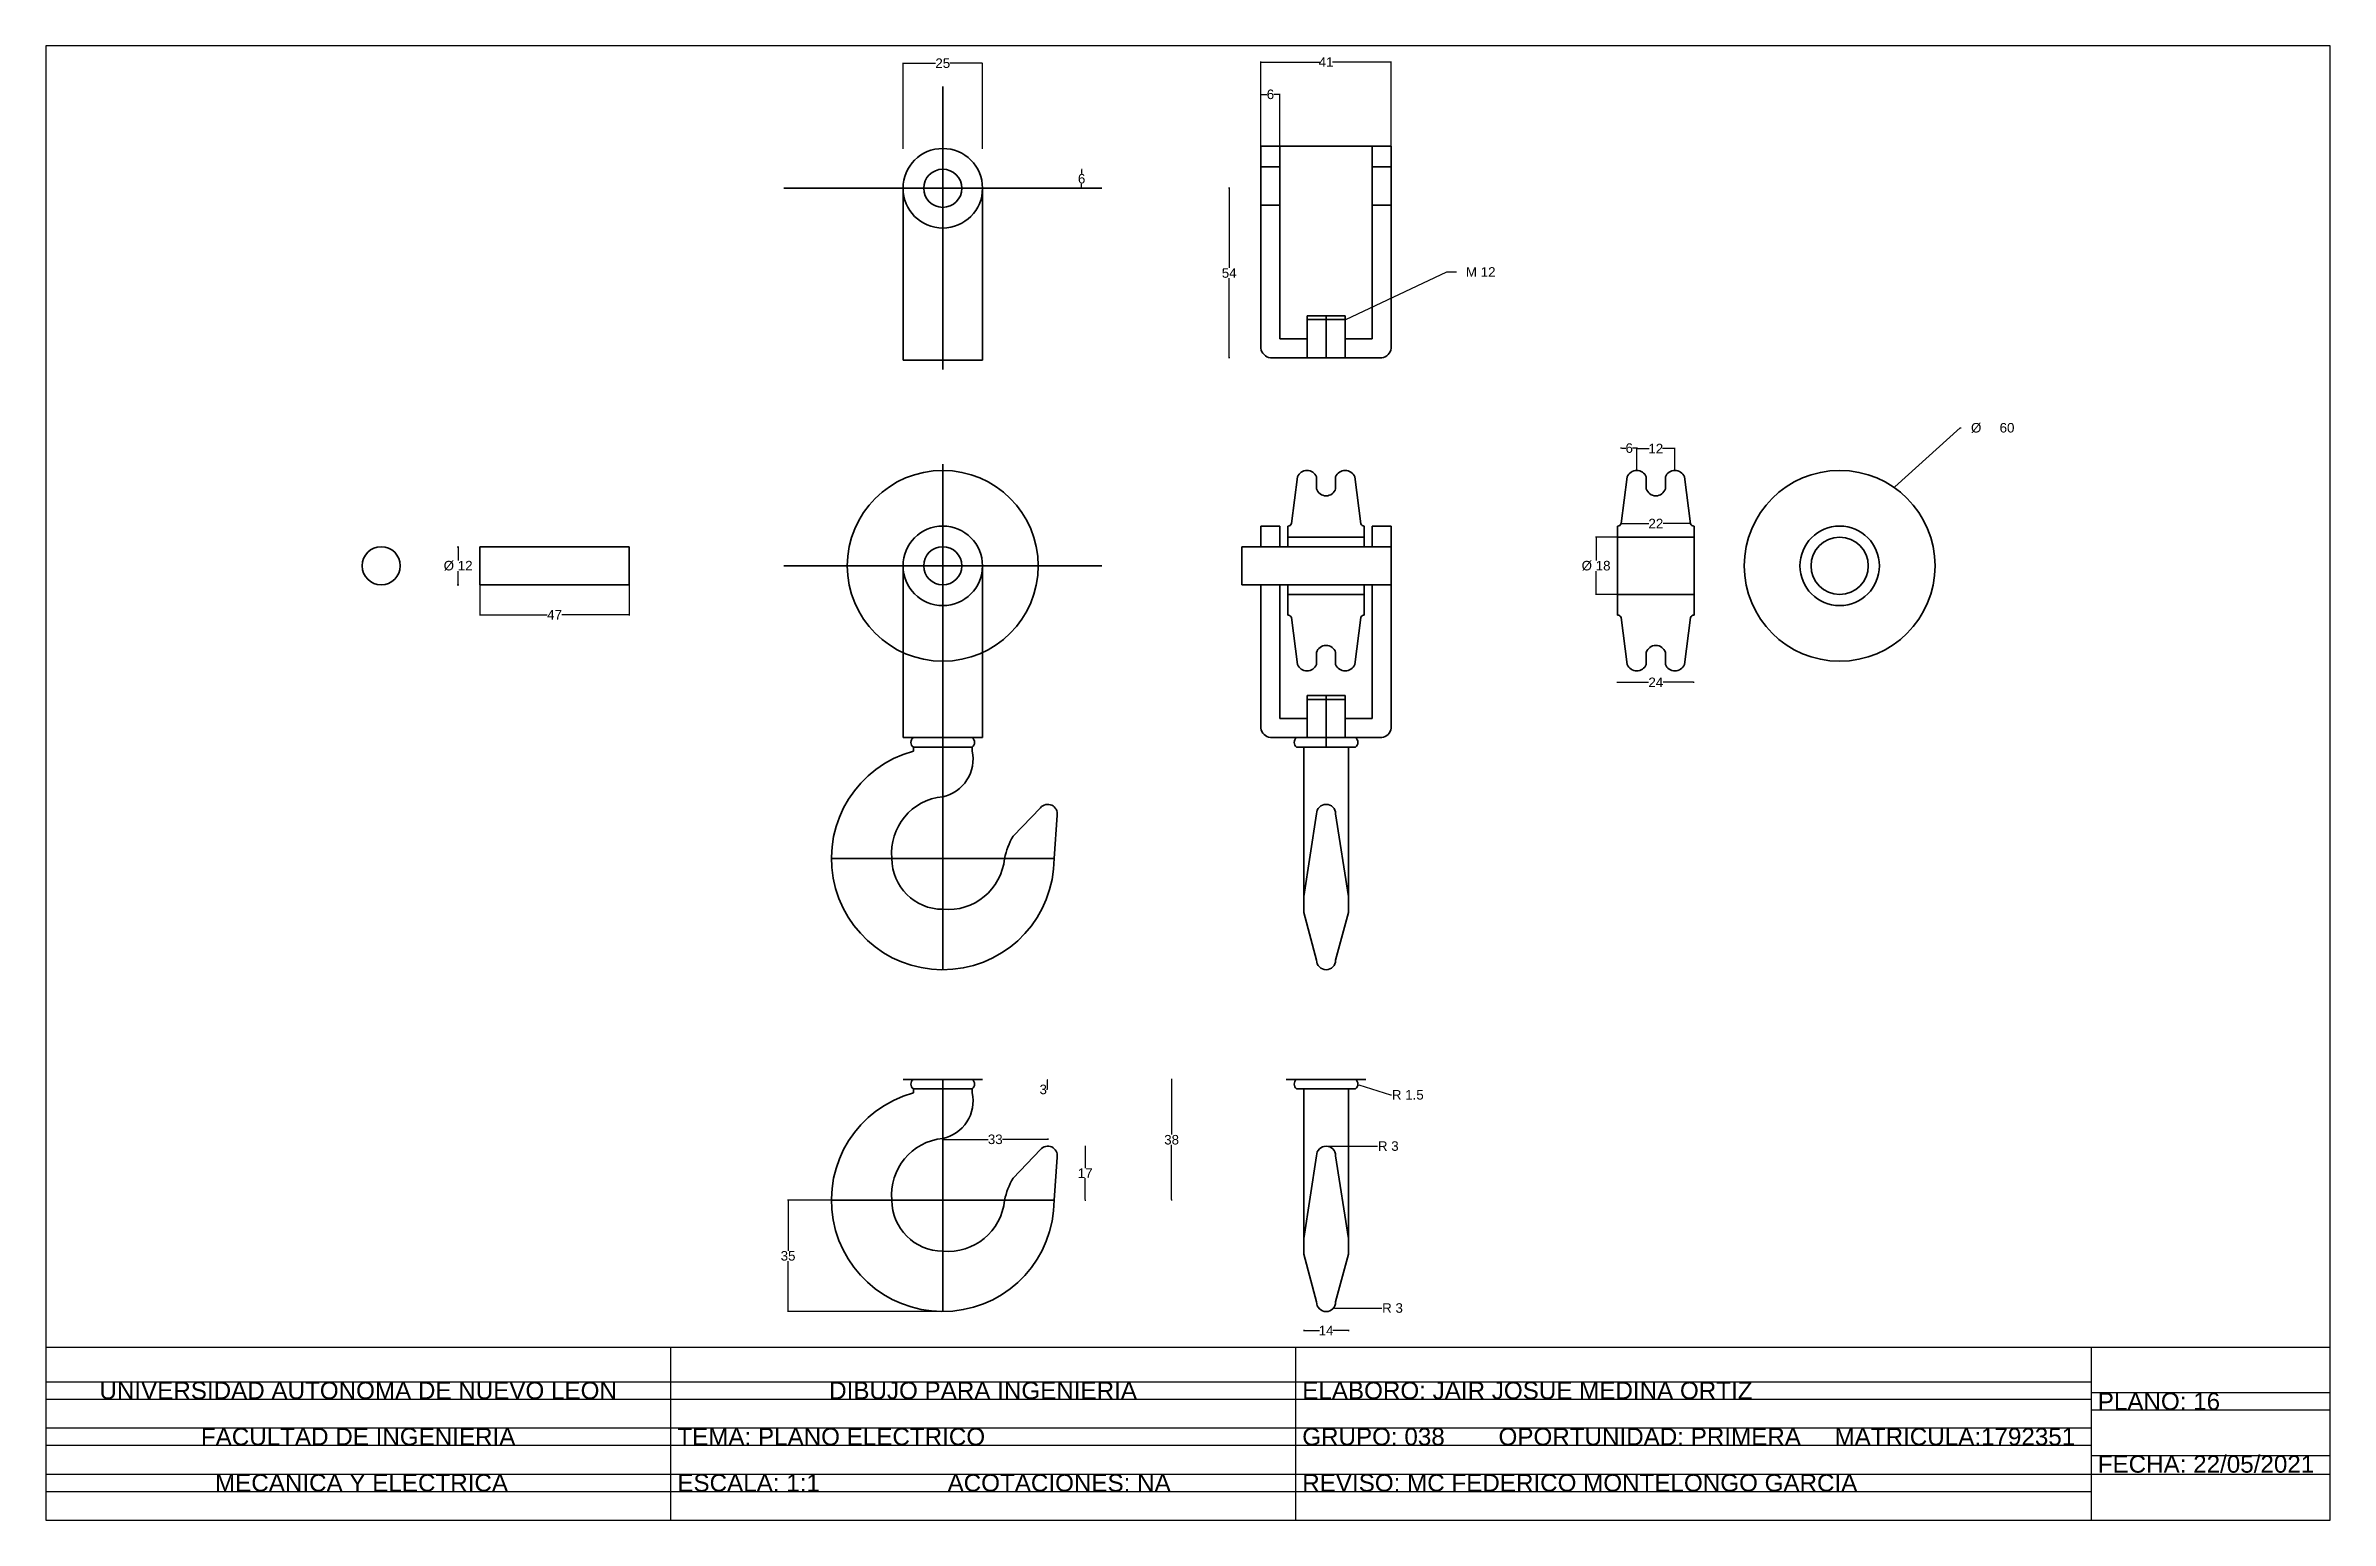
# Paper-space layout 'Plantilla en pulgadas' of a CAD drawing. Header units: inches. Extents: x 0.8 to 16.6, y 0.4 to 10.6.
# The model-space entities are those that its viewports show. They can reach past a viewport. Long polylines and large blocks are cut down to what shows.
import ezdxf
from ezdxf import colors
from ezdxf.entities.mleader import LeaderData, LeaderLine
from ezdxf.math import Vec2, Vec3

# ---------------------------------------------------------------- set-up
doc = ezdxf.new("R2010")
doc.units = ezdxf.units.IN
doc.header["$MEASUREMENT"] = 0
doc.linetypes.add('DASHED2', pattern=[0.375, 0.25, -0.125])
doc.styles.get("Standard").update_dxf_attribs({"font": 'arial.ttf'})
doc.dimstyles.get("Standard").update_dxf_attribs({"dimtxt": 0.18, "dimasz": 0.18, "dimexe": 0.18, "dimexo": 0.0625, "dimgap": 0.09, "dimtad": 0, "dimtih": 1, "dimtoh": 1, "dimdec": 4, "dimzin": 0, "dimdsep": 46, "dimtxsty": 'Standard', "dimcen": 0.09, "dimadec": 0, "dimazin": 0, "dimtfac": 1, "dimtdec": 4, "dimtofl": 0, "dimtmove": 0, "dimatfit": 3, "dimfxl": 1, "dimtolj": 1, "dimtzin": 0, "dimarcsym": 0})

# ---------------------------------------------------------------- blocks, each defined once
blk = doc.blocks.new('*D38')
at = {"color": 0, "lineweight": -2, "ltscale": 0.5, "transparency": 16777216}
for p, q in [((585.08, 189.16), (585.31, 189.16)), ((585.13, 188.98), (585.13, 187.78)), ((585.08, 183.16), (585.31, 183.16)), ((585.13, 183.34), (585.13, 184.54))]:
    blk.add_line(p, q, dxfattribs=at)
at = {"color": 0, "lineweight": 80, "ltscale": 0.5, "transparency": 16777216}
for points in [[(585.1, 188.98), (585.16, 188.98), (585.13, 189.16)], [(585.1, 183.34), (585.16, 183.34), (585.13, 183.16)]]:
    blk.add_solid(points, dxfattribs=at)
at = {"layer": 'Defpoints', "color": 0, "lineweight": 80, "ltscale": 0.5, "transparency": 16777216}
for p in [(585.02, 189.16), (585.02, 183.16), (585.13, 183.16)]:
    blk.add_point(p, dxfattribs=at)
at = {"color": 0, "lineweight": 80, "ltscale": 0.5, "transparency": 16777216, "insert": (585.13, 186.16), "char_height": 0.18, "attachment_point": 5}
blk.add_mtext('\\A1;{\\H16.66667x;6}', dxfattribs=at)
blk = doc.blocks.new('*D39')
at = {"color": 0, "lineweight": -2, "ltscale": 0.5, "transparency": 16777216}
for p, q in [((528.98, 195.54), (528.98, 222.65)), ((553.98, 195.54), (553.98, 222.65)), ((529.16, 222.47), (539.2, 222.47)), ((553.8, 222.47), (543.75, 222.47))]:
    blk.add_line(p, q, dxfattribs=at)
at = {"color": 0, "lineweight": 80, "ltscale": 0.5, "transparency": 16777216}
for points in [[(529.16, 222.5), (529.16, 222.44), (528.98, 222.47)], [(553.8, 222.5), (553.8, 222.44), (553.98, 222.47)]]:
    blk.add_solid(points, dxfattribs=at)
at = {"layer": 'Defpoints', "color": 0, "lineweight": 80, "ltscale": 0.5, "transparency": 16777216}
for p in [(528.98, 222.47), (528.98, 195.48), (553.98, 195.48)]:
    blk.add_point(p, dxfattribs=at)
at = {"color": 0, "lineweight": 80, "ltscale": 0.5, "transparency": 16777216, "insert": (541.48, 222.47), "char_height": 0.18, "attachment_point": 5}
blk.add_mtext('\\A1;{\\H16.66667x;25}', dxfattribs=at)
blk = doc.blocks.new('*D40')
at = {"color": 0, "lineweight": -2, "ltscale": 0.5, "transparency": 16777216}
for p, q in [((641.48, 196.42), (641.48, 212.86)), ((641.66, 212.68), (643.4, 212.68)), ((647.3, 212.68), (645.56, 212.68)), ((647.48, 196.42), (647.48, 212.86))]:
    blk.add_line(p, q, dxfattribs=at)
at = {"color": 0, "lineweight": 80, "ltscale": 0.5, "transparency": 16777216}
for points in [[(641.66, 212.71), (641.66, 212.65), (641.48, 212.68)], [(647.3, 212.71), (647.3, 212.65), (647.48, 212.68)]]:
    blk.add_solid(points, dxfattribs=at)
at = {"layer": 'Defpoints', "color": 0, "lineweight": 80, "ltscale": 0.5, "transparency": 16777216}
for p in [(641.48, 212.68), (641.48, 196.36), (647.48, 196.36)]:
    blk.add_point(p, dxfattribs=at)
at = {"color": 0, "lineweight": 80, "ltscale": 0.5, "transparency": 16777216, "insert": (644.48, 212.68), "char_height": 0.18, "width": 8.0147, "attachment_point": 5}
blk.add_mtext('\\A1;{\\H16.66667x;6}', dxfattribs=at)
blk = doc.blocks.new('*D41')
at = {"color": 0, "lineweight": -2, "ltscale": 0.5, "transparency": 16777216}
for p, q in [((641.48, 196.42), (641.48, 223.03)), ((641.66, 222.85), (659.97, 222.85)), ((682.3, 222.85), (663.99, 222.85)), ((682.48, 196.42), (682.48, 223.03))]:
    blk.add_line(p, q, dxfattribs=at)
at = {"color": 0, "lineweight": 80, "ltscale": 0.5, "transparency": 16777216}
for points in [[(641.66, 222.88), (641.66, 222.82), (641.48, 222.85)], [(682.3, 222.88), (682.3, 222.82), (682.48, 222.85)]]:
    blk.add_solid(points, dxfattribs=at)
at = {"layer": 'Defpoints', "color": 0, "lineweight": 80, "ltscale": 0.5, "transparency": 16777216}
for p in [(641.48, 222.85), (641.48, 196.36), (682.48, 196.36)]:
    blk.add_point(p, dxfattribs=at)
at = {"color": 0, "lineweight": 80, "ltscale": 0.5, "transparency": 16777216, "insert": (661.98, 222.85), "char_height": 0.18, "width": 5.573, "attachment_point": 5}
blk.add_mtext('\\A1;{\\H16.66667x;41}', dxfattribs=at)
blk = doc.blocks.new('*D42')
at = {"color": 0, "lineweight": -2, "ltscale": 0.5, "transparency": 16777216}
for p, q in [((388.79, 70.45), (389.31, 70.45)), ((389.13, 70.27), (389.13, 66.16)), ((388.79, 58.45), (389.31, 58.45)), ((389.13, 58.63), (389.13, 62.74))]:
    blk.add_line(p, q, dxfattribs=at)
at = {"color": 0, "lineweight": 80, "ltscale": 0.5, "transparency": 16777216}
for points in [[(389.1, 70.27), (389.16, 70.27), (389.13, 70.45)], [(389.1, 58.63), (389.16, 58.63), (389.13, 58.45)]]:
    blk.add_solid(points, dxfattribs=at)
at = {"layer": 'Defpoints', "color": 0, "lineweight": 80, "ltscale": 0.5, "transparency": 16777216}
for p in [(388.73, 70.45), (388.73, 58.45), (389.13, 58.45)]:
    blk.add_point(p, dxfattribs=at)
at = {"color": 0, "lineweight": 80, "ltscale": 0.5, "transparency": 16777216, "insert": (389.13, 64.45), "char_height": 0.18, "attachment_point": 5}
blk.add_mtext('\\A1;{\\H16.66667x;%%C 12}', dxfattribs=at)
blk = doc.blocks.new('*D43')
at = {"color": 0, "lineweight": -2, "ltscale": 0.5, "transparency": 16777216}
for p, q in [((613.62, -97.02), (613.24, -97.02)), ((613.42, -97.2), (613.42, -114.4)), ((613.42, -134.84), (613.42, -117.64)), ((613.62, -135.02), (613.24, -135.02))]:
    blk.add_line(p, q, dxfattribs=at)
at = {"color": 0, "lineweight": 80, "ltscale": 0.5, "transparency": 16777216}
for points in [[(613.39, -97.2), (613.45, -97.2), (613.42, -97.02)], [(613.39, -134.84), (613.45, -134.84), (613.42, -135.02)]]:
    blk.add_solid(points, dxfattribs=at)
at = {"layer": 'Defpoints', "color": 0, "lineweight": 80, "ltscale": 0.5, "transparency": 16777216}
for p in [(613.69, -97.02), (613.42, -135.02), (613.69, -135.02)]:
    blk.add_point(p, dxfattribs=at)
at = {"color": 0, "lineweight": 80, "ltscale": 0.5, "transparency": 16777216, "insert": (613.42, -116.02), "char_height": 0.18, "attachment_point": 5}
blk.add_mtext('\\A1;{\\H16.66667x;38}', dxfattribs=at)
blk = doc.blocks.new('*D44')
at = {"color": 0, "lineweight": -2, "ltscale": 0.5, "transparency": 16777216}
for p, q in [((541.48, -115.66), (541.48, -116.07)), ((541.66, -115.89), (555.74, -115.89)), ((574.3, -115.89), (560.22, -115.89)), ((574.48, -115.66), (574.48, -116.07))]:
    blk.add_line(p, q, dxfattribs=at)
at = {"color": 0, "lineweight": 80, "ltscale": 0.5, "transparency": 16777216}
for points in [[(541.66, -115.86), (541.66, -115.92), (541.48, -115.89)], [(574.3, -115.86), (574.3, -115.92), (574.48, -115.89)]]:
    blk.add_solid(points, dxfattribs=at)
at = {"layer": 'Defpoints', "color": 0, "lineweight": 80, "ltscale": 0.5, "transparency": 16777216}
for p in [(541.48, -115.6), (574.48, -115.6), (574.48, -115.89)]:
    blk.add_point(p, dxfattribs=at)
at = {"color": 0, "lineweight": 80, "ltscale": 0.5, "transparency": 16777216, "insert": (557.98, -115.89), "char_height": 0.18, "attachment_point": 5}
blk.add_mtext('\\A1;{\\H16.66667x;33}', dxfattribs=at)
blk = doc.blocks.new('*D45')
at = {"color": 0, "lineweight": -2, "ltscale": 0.5, "transparency": 16777216}
for p, q in [((541.42, -135.02), (492.67, -135.02)), ((492.85, -135.2), (492.85, -150.9)), ((492.85, -169.84), (492.85, -154.14)), ((541.42, -170.02), (492.67, -170.02))]:
    blk.add_line(p, q, dxfattribs=at)
at = {"color": 0, "lineweight": 80, "ltscale": 0.5, "transparency": 16777216}
for points in [[(492.82, -135.2), (492.88, -135.2), (492.85, -135.02)], [(492.82, -169.84), (492.88, -169.84), (492.85, -170.02)]]:
    blk.add_solid(points, dxfattribs=at)
at = {"layer": 'Defpoints', "color": 0, "lineweight": 80, "ltscale": 0.5, "transparency": 16777216}
for p in [(541.48, -135.02), (492.85, -170.02), (541.48, -170.02)]:
    blk.add_point(p, dxfattribs=at)
at = {"color": 0, "lineweight": 80, "ltscale": 0.5, "transparency": 16777216, "insert": (492.85, -152.52), "char_height": 0.18, "attachment_point": 5}
blk.add_mtext('\\A1;{\\H16.66667x;35}', dxfattribs=at)
blk = doc.blocks.new('*D46')
at = {"color": 0, "lineweight": -2, "ltscale": 0.5, "transparency": 16777216}
for p, q in [((586.17, -118.02), (586.42, -118.02)), ((586.24, -118.2), (586.24, -124.92)), ((586.24, -134.84), (586.24, -128.11)), ((586.17, -135.02), (586.42, -135.02))]:
    blk.add_line(p, q, dxfattribs=at)
at = {"color": 0, "lineweight": 80, "ltscale": 0.5, "transparency": 16777216}
for points in [[(586.21, -118.2), (586.27, -118.2), (586.24, -118.02)], [(586.21, -134.84), (586.27, -134.84), (586.24, -135.02)]]:
    blk.add_solid(points, dxfattribs=at)
at = {"layer": 'Defpoints', "color": 0, "lineweight": 80, "ltscale": 0.5, "transparency": 16777216}
for p in [(586.1, -118.02), (586.24, -118.02), (586.1, -135.02)]:
    blk.add_point(p, dxfattribs=at)
at = {"color": 0, "lineweight": 80, "ltscale": 0.5, "transparency": 16777216, "insert": (586.24, -126.52), "char_height": 0.18, "attachment_point": 5}
blk.add_mtext('\\A1;{\\H16.66667x;17}', dxfattribs=at)
blk = doc.blocks.new('*D47')
at = {"color": 0, "lineweight": -2, "ltscale": 0.5, "transparency": 16777216}
for p, q in [((574.31, -100.2), (574.13, -100.2)), ((574.31, -97.2), (574.31, -99.84)), ((574.31, -100.02), (574.31, -100.2)), ((574.38, -97.02), (574.49, -97.02)), ((574.38, -100.02), (574.49, -100.02))]:
    blk.add_line(p, q, dxfattribs=at)
at = {"color": 0, "lineweight": 80, "ltscale": 0.5, "transparency": 16777216}
for points in [[(574.28, -97.2), (574.34, -97.2), (574.31, -97.02)], [(574.28, -99.84), (574.34, -99.84), (574.31, -100.02)]]:
    blk.add_solid(points, dxfattribs=at)
at = {"layer": 'Defpoints', "color": 0, "lineweight": 80, "ltscale": 0.5, "transparency": 16777216}
for p in [(574.31, -97.02), (574.31, -100.02), (574.31, -100.02)]:
    blk.add_point(p, dxfattribs=at)
at = {"color": 0, "lineweight": 80, "ltscale": 0.5, "transparency": 16777216, "insert": (573.06, -100.2), "char_height": 0.18, "attachment_point": 5}
blk.add_mtext('\\A1;{\\H16.66667x;3}', dxfattribs=at)
blk = doc.blocks.new('*D49')
at = {"color": 0, "lineweight": -2, "ltscale": 0.5, "transparency": 16777216}
for p, q in [((654.98, -175.82), (654.98, -176.17)), ((655.16, -175.99), (659.89, -175.99)), ((668.8, -175.99), (664.07, -175.99)), ((668.98, -175.82), (668.98, -176.17))]:
    blk.add_line(p, q, dxfattribs=at)
at = {"color": 0, "lineweight": 80, "ltscale": 0.5, "transparency": 16777216}
for points in [[(655.16, -175.96), (655.16, -176.02), (654.98, -175.99)], [(668.8, -175.96), (668.8, -176.02), (668.98, -175.99)]]:
    blk.add_solid(points, dxfattribs=at)
at = {"layer": 'Defpoints', "color": 0, "lineweight": 80, "ltscale": 0.5, "transparency": 16777216}
for p in [(654.98, -175.76), (654.98, -175.99), (668.98, -175.76)]:
    blk.add_point(p, dxfattribs=at)
at = {"color": 0, "lineweight": 80, "ltscale": 0.5, "transparency": 16777216, "insert": (661.98, -175.99), "char_height": 0.18, "attachment_point": 5}
blk.add_mtext('\\A1;{\\H16.66667x;14}', dxfattribs=at)
blk = doc.blocks.new('*D50')
at = {"color": 0, "lineweight": -2, "ltscale": 0.5, "transparency": 16777216}
for p, q in [((395.94, 58.39), (395.94, 48.86)), ((442.94, 58.39), (442.94, 48.86)), ((396.12, 49.04), (417.14, 49.04)), ((442.76, 49.04), (421.74, 49.04))]:
    blk.add_line(p, q, dxfattribs=at)
at = {"color": 0, "lineweight": 80, "ltscale": 0.5, "transparency": 16777216}
for points in [[(396.12, 49.07), (396.12, 49.01), (395.94, 49.04)], [(442.76, 49.07), (442.76, 49.01), (442.94, 49.04)]]:
    blk.add_solid(points, dxfattribs=at)
at = {"layer": 'Defpoints', "color": 0, "lineweight": 80, "ltscale": 0.5, "transparency": 16777216}
for p in [(395.94, 58.45), (442.94, 58.45), (395.94, 49.04)]:
    blk.add_point(p, dxfattribs=at)
at = {"color": 0, "lineweight": 80, "ltscale": 0.5, "transparency": 16777216, "insert": (419.44, 49.04), "char_height": 0.18, "attachment_point": 5}
blk.add_mtext('\\A1;{\\H16.66667x;47}', dxfattribs=at)
blk = doc.blocks.new('*D51')
at = {"color": 0, "lineweight": -2, "ltscale": 0.5, "transparency": 16777216}
for p, q in [((631.69, 183.16), (631.34, 183.16)), ((631.52, 182.98), (631.52, 158.12)), ((631.52, 130.04), (631.52, 154.89)), ((631.69, 129.86), (631.34, 129.86))]:
    blk.add_line(p, q, dxfattribs=at)
at = {"color": 0, "lineweight": 80, "ltscale": 0.5, "transparency": 16777216}
for points in [[(631.49, 182.98), (631.55, 182.98), (631.52, 183.16)], [(631.49, 130.04), (631.55, 130.04), (631.52, 129.86)]]:
    blk.add_solid(points, dxfattribs=at)
at = {"layer": 'Defpoints', "color": 0, "lineweight": 80, "ltscale": 0.5, "transparency": 16777216}
for p in [(631.52, 183.16), (631.76, 183.16), (631.76, 129.86)]:
    blk.add_point(p, dxfattribs=at)
at = {"color": 0, "lineweight": 80, "ltscale": 0.5, "transparency": 16777216, "insert": (631.52, 156.51), "char_height": 0.18, "attachment_point": 5}
blk.add_mtext('\\A1;{\\H16.66667x;54}', dxfattribs=at)
blk = doc.blocks.new('*D52')
at = {"color": 0, "lineweight": -2, "ltscale": 0.5, "transparency": 16777216}
for p, q in [((759.62, 94.53), (759.62, 101.5)), ((759.8, 101.32), (763.54, 101.32)), ((771.44, 101.32), (767.7, 101.32)), ((771.62, 94.53), (771.62, 101.5))]:
    blk.add_line(p, q, dxfattribs=at)
at = {"color": 0, "lineweight": 80, "ltscale": 0.5, "transparency": 16777216}
for points in [[(759.8, 101.35), (759.8, 101.29), (759.62, 101.32)], [(771.44, 101.35), (771.44, 101.29), (771.62, 101.32)]]:
    blk.add_solid(points, dxfattribs=at)
at = {"layer": 'Defpoints', "color": 0, "lineweight": 80, "ltscale": 0.5, "transparency": 16777216}
for p in [(759.62, 101.32), (759.62, 94.47), (771.62, 94.47)]:
    blk.add_point(p, dxfattribs=at)
at = {"color": 0, "lineweight": 80, "ltscale": 0.5, "transparency": 16777216, "insert": (765.62, 101.32), "char_height": 0.18, "attachment_point": 5}
blk.add_mtext('\\A1;{\\H16.66667x;12}', dxfattribs=at)
blk = doc.blocks.new('*D53')
at = {"color": 0, "lineweight": -2, "ltscale": 0.5, "transparency": 16777216}
for p, q in [((753.63, 27.69), (753.63, 28)), ((753.81, 27.82), (763.38, 27.82)), ((777.45, 27.82), (767.89, 27.82)), ((777.63, 27.69), (777.63, 28))]:
    blk.add_line(p, q, dxfattribs=at)
at = {"color": 0, "lineweight": 80, "ltscale": 0.5, "transparency": 16777216}
for points in [[(753.81, 27.85), (753.81, 27.79), (753.63, 27.82)], [(777.45, 27.85), (777.45, 27.79), (777.63, 27.82)]]:
    blk.add_solid(points, dxfattribs=at)
at = {"layer": 'Defpoints', "color": 0, "lineweight": 80, "ltscale": 0.5, "transparency": 16777216}
for p in [(753.63, 27.82), (753.63, 27.63), (777.63, 27.63)]:
    blk.add_point(p, dxfattribs=at)
at = {"color": 0, "lineweight": 80, "ltscale": 0.5, "transparency": 16777216, "insert": (765.63, 27.82), "char_height": 0.18, "width": 3.4242, "attachment_point": 5}
blk.add_mtext('\\A1;{\\H16.66667x;24}', dxfattribs=at)
blk = doc.blocks.new('*D54')
at = {"color": 0, "lineweight": -2, "ltscale": 0.5, "transparency": 16777216}
for p, q in [((754.73, 77.77), (754.73, 77.92)), ((754.91, 77.74), (763.39, 77.74)), ((776.36, 77.74), (767.89, 77.74)), ((776.54, 77.72), (776.54, 77.92))]:
    blk.add_line(p, q, dxfattribs=at)
at = {"color": 0, "lineweight": 80, "ltscale": 0.5, "transparency": 16777216}
for points in [[(754.91, 77.77), (754.91, 77.71), (754.73, 77.74)], [(776.36, 77.77), (776.36, 77.71), (776.54, 77.74)]]:
    blk.add_solid(points, dxfattribs=at)
at = {"layer": 'Defpoints', "color": 0, "lineweight": 80, "ltscale": 0.5, "transparency": 16777216}
for p in [(754.73, 77.74), (754.73, 77.71), (776.54, 77.66)]:
    blk.add_point(p, dxfattribs=at)
at = {"color": 0, "lineweight": 80, "ltscale": 0.5, "transparency": 16777216, "insert": (765.64, 77.74), "char_height": 0.18, "attachment_point": 5}
blk.add_mtext('\\A1;{\\H16.66667x;22}', dxfattribs=at)
blk = doc.blocks.new('*D55')
at = {"color": 0, "lineweight": -2, "ltscale": 0.5, "transparency": 16777216}
for p, q in [((753.57, 73.45), (746.67, 73.45)), ((746.85, 73.27), (746.85, 66.16)), ((746.85, 55.63), (746.85, 62.74)), ((753.57, 55.45), (746.67, 55.45))]:
    blk.add_line(p, q, dxfattribs=at)
at = {"color": 0, "lineweight": 80, "ltscale": 0.5, "transparency": 16777216}
for points in [[(746.82, 73.27), (746.88, 73.27), (746.85, 73.45)], [(746.82, 55.63), (746.88, 55.63), (746.85, 55.45)]]:
    blk.add_solid(points, dxfattribs=at)
at = {"layer": 'Defpoints', "color": 0, "lineweight": 80, "ltscale": 0.5, "transparency": 16777216}
for p in [(753.63, 73.45), (746.85, 55.45), (753.63, 55.45)]:
    blk.add_point(p, dxfattribs=at)
at = {"color": 0, "lineweight": 80, "ltscale": 0.5, "transparency": 16777216, "insert": (746.85, 64.45), "char_height": 0.18, "width": 54.1681, "attachment_point": 5}
blk.add_mtext('\\A1;{\\H16.66667x;%%C 18}', dxfattribs=at)
blk = doc.blocks.new('*D56')
at = {"color": 0, "lineweight": -2, "ltscale": 0.5, "transparency": 16777216}
for p, q in [((754.74, 101.38), (754.74, 101.63)), ((754.92, 101.45), (756.19, 101.45)), ((759.62, 101.45), (758.35, 101.45)), ((759.8, 101.38), (759.8, 101.63))]:
    blk.add_line(p, q, dxfattribs=at)
at = {"color": 0, "lineweight": 80, "ltscale": 0.5, "transparency": 16777216}
for points in [[(754.92, 101.48), (754.92, 101.42), (754.74, 101.45)], [(759.62, 101.48), (759.62, 101.42), (759.8, 101.45)]]:
    blk.add_solid(points, dxfattribs=at)
at = {"layer": 'Defpoints', "color": 0, "lineweight": 80, "ltscale": 0.5, "transparency": 16777216}
for p in [(754.74, 101.45), (754.74, 101.32), (759.8, 101.32)]:
    blk.add_point(p, dxfattribs=at)
at = {"color": 0, "lineweight": 80, "ltscale": 0.5, "transparency": 16777216, "insert": (757.27, 101.45), "char_height": 0.18, "width": 1.4631, "attachment_point": 5}
blk.add_mtext('\\A1;{\\H16.66667x;6}', dxfattribs=at)

msp = doc.modelspace()

# ---------------------------------------------------------------- linework, layer by layer
at = {"lineweight": 80, "ltscale": 0.5}
for p, q in [((541.4788, 215.15973), (541.4788, 126.15973)), ((641.4788, 189.85615), (641.4788, 196.35615)), ((641.4788, 196.35615), (647.4788, 196.35615)), ((647.4788, 189.85615), (647.4788, 196.35615)), ((647.4788, 196.35615), (676.4788, 196.35615)), ((676.4788, 196.35615), (676.4788, 189.85615)), ((676.4788, 196.35615), (682.4788, 196.35615)), ((682.4788, 196.35615), (682.4788, 132.85615)), ((641.4788, 189.85615), (641.4788, 177.85615)), ((647.4788, 189.85615), (647.4788, 177.85615)), ((676.4788, 189.85615), (676.4788, 177.85615)), ((591.4788, 183.15973), (491.4788, 183.15973)), ((528.9788, 183.15973), (528.9788, 129.15973)), ((553.9788, 129.15973), (553.9788, 183.15973)), ((641.4788, 132.85615), (641.4788, 177.85615)), ((647.4788, 135.85615), (647.4788, 177.85615)), ((676.4788, 177.85615), (676.4788, 135.85615)), ((667.9788, 143.05615), (655.9788, 143.05615)), ((655.9788, 129.85615), (655.9788, 143.05615)), ((667.9788, 141.85615), (655.9788, 141.85615)), ((655.9788, 129.85615), (655.9788, 141.85615)), ((661.9788, 129.85615), (661.9788, 143.05615)), ((667.9788, 129.85615), (667.9788, 143.05615)), ((667.9788, 129.85615), (667.9788, 141.85615)), ((679.4788, 129.85615), (644.4788, 129.85615)), ((655.9788, 135.85615), (647.4788, 135.85615)), ((676.4788, 135.85615), (667.9788, 135.85615)), ((528.9788, 129.15973), (553.9788, 129.15973)), ((541.4788, 96.45013), (541.4788, 7.45013)), ((652.9788, 92.45013), (651.077, 77.71123)), ((658.9788, 88.70013), (658.9788, 92.45013)), ((664.9788, 88.70013), (664.9788, 92.45013)), ((670.9788, 92.45013), (672.88721, 77.65994)), ((756.63367, 92.45013), (754.73188, 77.71123)), ((762.63367, 88.70013), (762.63367, 92.45013)), ((768.63367, 88.70013), (768.63367, 92.45013)), ((774.63367, 92.45013), (776.54208, 77.65994)), ((641.4788, 76.95013), (647.4788, 76.95013)), ((641.4788, 70.45013), (641.4788, 76.95013)), ((647.4788, 70.45013), (647.4788, 76.95013)), ((649.9788, 70.45013), (649.9788, 76.95013)), ((649.9788, 73.45013), (673.9788, 73.45013)), ((649.9788, 73.45013), (673.9788, 73.45013)), ((673.9788, 76.95013), (673.9788, 70.45013)), ((676.4788, 76.95013), (676.4788, 70.45013)), ((676.4788, 76.95013), (682.4788, 76.95013)), ((682.4788, 76.95013), (682.4788, 13.45013)), ((753.63367, 70.45013), (753.63367, 76.95013)), ((753.63367, 73.45013), (777.63367, 73.45013)), ((753.63367, 73.45013), (777.63367, 73.45013)), ((777.63367, 76.95013), (777.63367, 70.45013)), ((395.93916, 70.45013), (395.93916, 58.45013)), ((395.93916, 70.45013), (442.93916, 70.45013)), ((442.93916, 70.45013), (442.93916, 58.45013)), ((635.4788, 70.45013), (682.4788, 70.45013)), ((635.4788, 58.45013), (635.4788, 70.45013)), ((753.63367, 70.45013), (753.63367, 58.45013)), ((777.63367, 70.45013), (777.63367, 58.45013)), ((442.93916, 58.45013), (395.93916, 58.45013)), ((591.4788, 64.45013), (491.4788, 64.45013)), ((528.9788, 64.45013), (528.9788, 10.45013)), ((553.9788, 10.45013), (553.9788, 64.45013)), ((635.4788, 58.45013), (682.4788, 58.45013)), ((641.4788, 13.45013), (641.4788, 58.45013)), ((647.4788, 16.45013), (647.4788, 58.45013)), ((649.9788, 55.45013), (649.9788, 58.45013)), ((673.9788, 58.45013), (673.9788, 55.45013)), ((676.4788, 58.45013), (676.4788, 16.45013)), ((753.63367, 55.45013), (753.63367, 58.45013)), ((777.63367, 58.45013), (777.63367, 55.45013)), ((649.9788, 55.45013), (673.9788, 55.45013)), ((673.9788, 55.45013), (649.9788, 55.45013)), ((649.9788, 48.94352), (649.9788, 55.44352)), ((673.9788, 55.44352), (673.9788, 48.94352)), ((753.63367, 55.45013), (777.63367, 55.45013)), ((777.63367, 55.45013), (753.63367, 55.45013)), ((753.63367, 48.94352), (753.63367, 55.44352)), ((777.63367, 55.44352), (777.63367, 48.94352)), ((652.9788, 33.44352), (651.07039, 48.2337)), ((670.9788, 33.44352), (672.88059, 48.18242)), ((756.63367, 33.44352), (754.72526, 48.2337)), ((774.63367, 33.44352), (776.53546, 48.18242)), ((658.9788, 37.19352), (658.9788, 33.44352)), ((664.9788, 37.19352), (664.9788, 33.44352)), ((762.63367, 37.19352), (762.63367, 33.44352)), ((768.63367, 37.19352), (768.63367, 33.44352)), ((655.9788, 10.45013), (655.9788, 23.65013)), ((667.9788, 23.65013), (655.9788, 23.65013)), ((667.9788, 22.45013), (655.9788, 22.45013)), ((655.9788, 10.45013), (655.9788, 22.45013)), ((661.9788, 7.45013), (661.9788, 23.65013)), ((667.9788, 10.45013), (667.9788, 23.65013)), ((667.9788, 10.45013), (667.9788, 22.45013)), ((655.9788, 16.45013), (647.4788, 16.45013)), ((676.4788, 16.45013), (667.9788, 16.45013)), ((528.9788, 10.45013), (553.9788, 10.45013)), ((532.2288, 7.45013), (550.7288, 7.45013)), ((541.4788, 7.45013), (541.4788, 10.45013)), ((541.4788, 7.45013), (541.4788, -62.54987)), ((679.4788, 10.45013), (644.4788, 10.45013)), ((671.2288, 7.45013), (652.7288, 7.45013)), ((654.9788, 7.45013), (654.9788, -44.54987)), ((668.9788, -44.54987), (668.9788, 7.45013)), ((563.56577, -20.57977), (572.20245, -11.59777)), ((574.48493, -10.54987), (574.47598, -10.54987)), ((576.4788, -27.54987), (577.44989, -13.97696)), ((658.9788, -13.54987), (654.9788, -39.54987)), ((664.9788, -13.54987), (668.9788, -39.54987)), ((576.4788, -27.54987), (506.4788, -27.54987)), ((541.4788, -27.54987), (557.4788, -27.54987)), ((658.9788, -59.54987), (654.9788, -44.54987)), ((664.9788, -59.54987), (668.9788, -44.54987)), ((528.9788, -97.0186), (553.9788, -97.0186)), ((532.2288, -100.0186), (550.7288, -100.0186)), ((541.4788, -100.0186), (541.4788, -97.0186)), ((541.4788, -100.0186), (541.4788, -170.0186)), ((649.4788, -97.0186), (674.4788, -97.0186)), ((671.2288, -100.0186), (652.7288, -100.0186)), ((654.9788, -100.0186), (654.9788, -152.0186)), ((668.9788, -152.0186), (668.9788, -100.0186)), ((563.56577, -128.0485), (572.20245, -119.0665)), ((574.48493, -118.0186), (574.47598, -118.0186)), ((576.4788, -135.0186), (577.44989, -121.44569)), ((658.9788, -121.0186), (654.9788, -147.0186)), ((664.9788, -121.0186), (668.9788, -147.0186)), ((576.4788, -135.0186), (506.4788, -135.0186)), ((541.4788, -135.0186), (557.4788, -135.0186)), ((658.9788, -167.0186), (654.9788, -152.0186)), ((664.9788, -167.0186), (668.9788, -152.0186))]:
    msp.add_line(p, q, dxfattribs=at)
at = {"linetype": 'DASHED2', "lineweight": 80, "ltscale": 4}
for p, q in [((641.4788, 189.85615), (647.4788, 189.85615)), ((676.4788, 189.85615), (682.4788, 189.85615)), ((641.4788, 177.85615), (647.4788, 177.85615)), ((676.4788, 177.85615), (682.4788, 177.85615))]:
    msp.add_line(p, q, dxfattribs=at)
at = {"linetype": 'DASHED2', "lineweight": 80, "ltscale": 8}
msp.add_circle((541.4788, 183.15973), 12.5, dxfattribs=at)
at = {"lineweight": 80, "ltscale": 0.5}
for centre, radius in [((541.4788, 183.15973), 6), ((541.4788, 64.45013), 30), ((823.42175, 64.45013), 30), ((541.4788, 64.45013), 12.5), ((823.42175, 64.45013), 12.5), ((364.93916, 64.45013), 6), ((541.4788, 64.45013), 6)]:
    msp.add_circle(centre, radius, dxfattribs=at)
at = {"lineweight": 80, "ltscale": 10}
msp.add_circle((823.42175, 64.45013), 9, dxfattribs=at)
at = {"lineweight": 80, "ltscale": 0.5}
for centre, radius, start, end in [((541.4788, 183.15973), 12.5, 0, 180), ((644.9788, 133.35615), 3.53553, 188.13010235, 261.86989765), ((678.9788, 133.35615), 3.53553, 278.13010235, 351.86989765), ((655.9788, 91.20013), 3.25, 22.61986495, 157.38013505), ((667.9788, 91.20013), 3.25, 22.61986495, 157.38013505), ((759.63367, 91.20013), 3.25, 22.61986495, 157.38013505), ((771.63367, 91.20013), 3.25, 22.61986495, 157.38013505), ((661.9788, 89.57513), 3.125, 196.26020471, 343.73979529), ((765.63367, 89.57513), 3.125, 196.26020471, 343.73979529), ((649.9788, 78.12299), 1.17286, 270, 339.44699614), ((673.9788, 78.14438), 1.19426, 203.93124972, 270), ((753.63367, 78.12299), 1.17286, 270, 339.44699614), ((777.63367, 78.14438), 1.19426, 203.93124972, 270), ((649.9788, 47.74926), 1.19426, 23.93124972, 90), ((673.9788, 47.77065), 1.17286, 90, 159.44699614), ((753.63367, 47.74926), 1.19426, 23.93124972, 90), ((777.63367, 47.77065), 1.17286, 90, 159.44699614), ((661.9788, 36.31852), 3.125, 16.26020471, 163.73979529), ((765.63367, 36.31852), 3.125, 16.26020471, 163.73979529), ((655.9788, 34.69352), 3.25, 202.61986495, 337.38013505), ((667.9788, 34.69352), 3.25, 202.61986495, 337.38013505), ((759.63367, 34.69352), 3.25, 202.61986495, 337.38013505), ((771.63367, 34.69352), 3.25, 202.61986495, 337.38013505), ((533.3538, 8.95013), 1.875, 126.86989765, 233.13010235), ((528.64141, 6.82421), 3.64158, 350.22673767, 9.89720692), ((554.31767, 6.82259), 3.64333, 170.08181443, 189.76457746), ((549.6038, 8.95013), 1.875, 306.86989765, 53.13010235), ((644.9788, 13.95013), 3.53553, 188.13010235, 261.86989765), ((653.8538, 8.95013), 1.875, 126.86989765, 233.13010235), ((670.1038, 8.95013), 1.875, 306.86989765, 53.13010235), ((678.9788, 13.95013), 3.53553, 278.13010235, 351.86989765), ((541.4788, -27.54987), 35, 105.32223015, 0), ((538.94091, 3.6552), 12.0588, 282.14926095, 12.20564925), ((543.18697, -25.8417), 17.79037, 95.509849, 185.509849), ((574.48045, -13.54987), 3, 351.81531081, 139.40549205), ((661.9788, -13.54987), 3, 0, 180), ((586.73956, -33.45559), 26.51059, 150.94258041, 167.1283267), ((541.4788, -27.54987), 16, 180, 270), ((543.18697, -25.8417), 17.79037, 264.490151, 354.490151), ((661.9788, -59.54987), 3, 180, 0), ((533.3538, -98.5186), 1.875, 126.86989765, 233.13010235), ((528.64141, -100.64452), 3.64158, 350.22673767, 9.89720692), ((554.31767, -100.64614), 3.64333, 170.08181443, 189.76457746), ((549.6038, -98.5186), 1.875, 306.86989765, 53.13010235), ((653.8538, -98.5186), 1.875, 126.86989765, 233.13010235), ((670.1038, -98.5186), 1.875, 306.86989765, 53.13010235), ((541.4788, -135.0186), 35, 105.32223015, 0), ((538.94091, -103.81353), 12.0588, 282.14926095, 12.20564925), ((543.18697, -133.31043), 17.79037, 95.509849, 185.509849), ((574.48045, -121.0186), 3, 351.81531081, 139.40549205), ((661.9788, -121.0186), 3, 0, 180), ((586.73956, -140.92432), 26.51059, 150.94258041, 167.1283267), ((541.4788, -135.0186), 16, 180, 270), ((543.18697, -133.31043), 17.79037, 264.490151, 354.490151), ((661.9788, -167.0186), 3, 180, 0)]:
    msp.add_arc(centre, radius, start, end, dxfattribs=at)

# ---------------------------------------------------------------- dimensions: what is measured, and where the dimension line sits
for base, p1, p2, text, picture, middle in [((528.9788, 222.47435), (553.9788, 195.47569), (528.9788, 195.47569), '{\\H16.66667x;25}', '*D39', (541.4788, 222.47435)), ((641.4788, 222.85435), (682.4788, 196.35615), (641.4788, 196.35615), '{\\H16.66667x;41}', '*D41', (661.9788, 222.85435)), ((641.4788, 212.67556), (647.4788, 196.35615), (641.4788, 196.35615), '{\\H16.66667x;6}', '*D40', (644.4788, 212.67556)), ((754.73612, 101.45454), (759.80217, 101.32219), (754.73612, 101.32219), '{\\H16.66667x;6}', '*D56', (757.26915, 101.45454)), ((759.62217, 101.32219), (771.62222, 94.46507), (759.62217, 94.46507), '{\\H16.66667x;12}', '*D52', (765.62219, 101.32219)), ((754.73188, 77.74344), (776.54208, 77.65994), (754.73188, 77.71123), '{\\H16.66667x;22}', '*D54', (765.63698, 77.74344)), ((395.93916, 49.04412), (442.93916, 58.45013), (395.93916, 58.45013), '{\\H16.66667x;47}', '*D50', (419.43916, 49.04412)), ((753.63367, 27.8193), (777.63367, 27.63202), (753.63367, 27.63202), '{\\H16.66667x;24}', '*D53', (765.63367, 27.8193)), ((574.48493, -115.893), (541.4788, -115.60225), (574.48493, -115.60225), '{\\H16.66667x;33}', '*D44', (557.98186, -115.893)), ((654.9788, -175.99012), (668.9788, -175.76194), (654.9788, -175.76194), '{\\H16.66667x;14}', '*D49', (661.9788, -175.99012))]:
    dim = msp.add_linear_dim(base=base, p1=p1, p2=p2, text=text, dimstyle='Standard', dxfattribs=at)
    dim.commit()
    dim.dimension.update_dxf_attribs({"geometry": picture, "text_midpoint": middle})
for base, p1, p2, text, picture, middle in [((585.13263, 183.15973), (585.01799, 189.15973), (585.01799, 183.15973), '{\\H16.66667x;6}', '*D38', (585.13263, 186.15973)), ((631.51929, 183.15973), (631.75567, 129.85615), (631.75567, 183.15973), '{\\H16.66667x;54}', '*D51', (631.51929, 156.50794)), ((746.85402, 55.45013), (753.63367, 73.45013), (753.63367, 55.45013), '{\\H16.66667x;%%C 18}', '*D55', (746.85402, 64.45013)), ((389.13266, 58.45013), (388.73137, 70.45013), (388.73137, 58.45013), '{\\H16.66667x;%%C 12}', '*D42', (389.13266, 64.45013)), ((574.31416, -100.0186), (574.31416, -97.0186), (574.31416, -100.0186), '{\\H16.66667x;3}', '*D47', (573.06189, -100.1986)), ((613.42213, -135.0186), (613.68563, -97.0186), (613.68563, -135.0186), '{\\H16.66667x;38}', '*D43', (613.42213, -116.0186)), ((586.24019, -118.0186), (586.1043, -135.0186), (586.1043, -118.0186), '{\\H16.66667x;17}', '*D46', (586.24019, -126.5186)), ((492.84537, -170.0186), (541.4788, -135.0186), (541.4788, -170.0186), '{\\H16.66667x;35}', '*D45', (492.84537, -152.5186))]:
    dim = msp.add_linear_dim(base=base, p1=p1, p2=p2, angle=90, text=text, dimstyle='Standard', dxfattribs=at)
    dim.commit()
    dim.dimension.update_dxf_attribs({"geometry": picture, "text_midpoint": middle})

# ---------------------------------------------------------------- leaders
ml = msp.add_multileader_mtext('Standard', dxfattribs=at)
ml.set_content('M 12', color=256)
ml.set_leader_properties()
ml.build(insert=Vec2(0, 0))
ml.multileader.update_dxf_attribs({"dogleg_length": 3, "arrow_head_size": 0.18})
ctx = ml.context
ctx.base_point, ctx.char_height, ctx.arrow_head_size, ctx.landing_gap_size, ctx.plane_origin = Vec3(702.9291, 156.84486), 3, 0.18, 3, Vec3(667.9788, 141.85615)
notes = []
notes.append((ctx, [(0, (1, 1, 0), (699.9291, 156.84486), (1, 0), 3, [(0, [(667.9788, 141.85615)], 0, [])])]))
ctx.mtext.insert, ctx.mtext.width, ctx.mtext.flow_direction = Vec3(705.9291, 158.34588), 25.2790025, 5
ml = msp.add_multileader_mtext('Standard', dxfattribs=at)
ml.set_content('\\pxi-3,l4,t4;%%C^I60', color=256)
ml.set_leader_properties()
ml.build(insert=Vec2(0, 0))
ml.multileader.update_dxf_attribs({"dogleg_length": 0.36, "arrow_head_size": 0.18})
ctx = ml.context
ctx.base_point, ctx.char_height, ctx.arrow_head_size, ctx.landing_gap_size, ctx.plane_origin = Vec3(861.61228, 107.80249), 3, 0.18, 0.09, Vec3(840.64164, 89.17147)
notes.append((ctx, [(0, (1, 1, 0), (861.25228, 107.80249), (1, 0), 0.36, [(0, [(840.64164, 89.17147)], 0, [])])]))
ctx.mtext.insert, ctx.mtext.width, ctx.mtext.flow_direction = Vec3(861.70228, 109.36286), 25.3010401, 5
ml = msp.add_multileader_mtext('Standard', dxfattribs=at)
ml.set_content('R 1.5', color=256)
ml.set_leader_properties()
ml.build(insert=Vec2(0, 0))
ml.multileader.update_dxf_attribs({"dogleg_length": 0.36, "arrow_head_size": 0.18})
ctx = ml.context
ctx.base_point, ctx.char_height, ctx.arrow_head_size, ctx.landing_gap_size, ctx.plane_origin = Vec3(682.56405, -101.90427), 3, 0.18, 0.09, Vec3(672.10619, -98.64981)
notes.append((ctx, [(0, (1, 1, 0), (682.20405, -101.90427), (1, 0), 0.36, [(0, [(672.10619, -98.64981)], 0, [])])]))
ctx.mtext.insert, ctx.mtext.width, ctx.mtext.flow_direction = Vec3(682.65405, -100.37869), 21.3786797, 5
ml = msp.add_multileader_mtext('Standard', dxfattribs=at)
ml.set_content('R 3', color=256)
ml.set_leader_properties()
ml.build(insert=Vec2(0, 0))
ml.multileader.update_dxf_attribs({"dogleg_length": 0.36, "arrow_head_size": 0.18})
ctx = ml.context
ctx.base_point, ctx.char_height, ctx.arrow_head_size, ctx.landing_gap_size, ctx.plane_origin = Vec3(678.18119, -118.01915), 3, 0.18, 0.09, Vec3(661.96106, -118.01915)
notes.append((ctx, [(0, (1, 1, 0), (677.82119, -118.01915), (1, 0), 0.36, [(0, [(661.96106, -118.01915)], 0, [])])]))
ctx.mtext.insert, ctx.mtext.width, ctx.mtext.flow_direction = Vec3(678.27119, -116.49255), 6.8589379, 5
ml = msp.add_multileader_mtext('Standard', dxfattribs=at)
ml.set_content('R 3', color=256)
ml.set_leader_properties()
ml.build(insert=Vec2(0, 0))
ml.multileader.update_dxf_attribs({"dogleg_length": 0.36, "arrow_head_size": 0.18})
ctx = ml.context
ctx.base_point, ctx.char_height, ctx.arrow_head_size, ctx.landing_gap_size, ctx.plane_origin = Vec3(679.51324, -168.93195), 3, 0.18, 0.09, Vec3(664.42912, -168.93195)
notes.append((ctx, [(0, (1, 1, 0), (679.15324, -168.93195), (1, 0), 0.36, [(0, [(664.42912, -168.93195)], 0, [])])]))
ctx.mtext.insert, ctx.mtext.width, ctx.mtext.flow_direction = Vec3(679.60324, -167.40535), 6.259706, 5
for ctx, leaders in notes:
    for number, flags, end, landing, length, lines in leaders:
        leader = LeaderData()
        leader.index, (leader.has_last_leader_line, leader.has_dogleg_vector, leader.attachment_direction) = number, flags
        leader.last_leader_point, leader.dogleg_vector, leader.dogleg_length = Vec3(end), Vec3(landing), length
        for number, points, colour, breaks in lines:
            line = LeaderLine()
            line.index, line.vertices, line.color, line.breaks = number, Vec3.list(points), colors.encode_raw_color(colour), breaks
            leader.lines.append(line)
        ctx.leaders.append(leader)

psp = doc.layouts.new('Plantilla en pulgadas')

# ---------------------------------------------------------------- linework, layer by layer
for p, q in [((16.61, 10.61), (0.78, 10.61)), ((0.78, 10.61), (0.78, 0.39)), ((16.61, 0.39), (16.61, 10.61)), ((0.78, 1.59), (16.61, 1.59)), ((5.11, 1.59), (5.11, 0.39)), ((9.44, 1.59), (9.44, 0.39)), ((14.952, 1.59), (14.952, 0.39)), ((0.78, 1.35), (14.952, 1.35)), ((14.952, 1.275), (16.61, 1.275)), ((0.78, 1.23), (14.952, 1.23)), ((14.952, 1.155), (16.61, 1.155)), ((0.78, 1.03), (14.952, 1.03)), ((0.78, 0.91), (14.952, 0.91)), ((14.952, 0.84), (16.61, 0.84)), ((0.78, 0.71), (16.61, 0.71)), ((0.78, 0.59), (14.952, 0.59)), ((0.78, 0.39), (16.61, 0.39))]:
    psp.add_line(p, q)

# ---------------------------------------------------------------- texts
at = {"char_height": 0.12, "attachment_point": 1}
for s, width, insert in [('\\pxqc;UNIVERSIDAD AUTONOMA DE NUEVO LEON', 4.33, (0.78, 1.35)), ('\\pxqc;DIBUJO PARA INGENIERIA', 4.33, (5.11, 1.35)), (' ELABORO: JAIR JOSUE MEDINA ORTIZ', 5.512, (9.44, 1.35)), (' PLANO: 16', 1.658, (14.952, 1.275)), ('\\pxqc;FACULTAD DE INGENIERIA ', 4.33, (0.78, 1.03)), (' TEMA: PLANO ELECTRICO', 4.33, (5.11, 1.03)), (' GRUPO: 038        OPORTUNIDAD: PRIMERA     MATRICULA:1792351', 5.512, (9.44, 1.03)), (' FECHA: 22/05/2021', 1.658, (14.952, 0.84)), ('\\pxqc; MECANICA Y ELECTRICA', 4.33, (0.78, 0.71)), (' ESCALA: 1:1                   ACOTACIONES: NA', 4.33, (5.11, 0.71)), (' REVISO: MC FEDERICO MONTELONGO GARCIA', 5.512, (9.44, 0.71))]:
    psp.add_mtext_dynamic_manual_height_columns(s, width=width, gutter_width=1, heights=[0], dxfattribs=dict(at, insert=insert))

# ---------------------------------------------------------------- viewports
at = {"layer": '0', "view_target_point": (81.28732, 8.96642)}
psp.add_viewport(center=(8.695, 6.1), size=(15.83, 9.02), view_center_point=(537.28225, 14.41863), view_height=409.2217306, dxfattribs=at)

doc.saveas('drawing.dxf')
